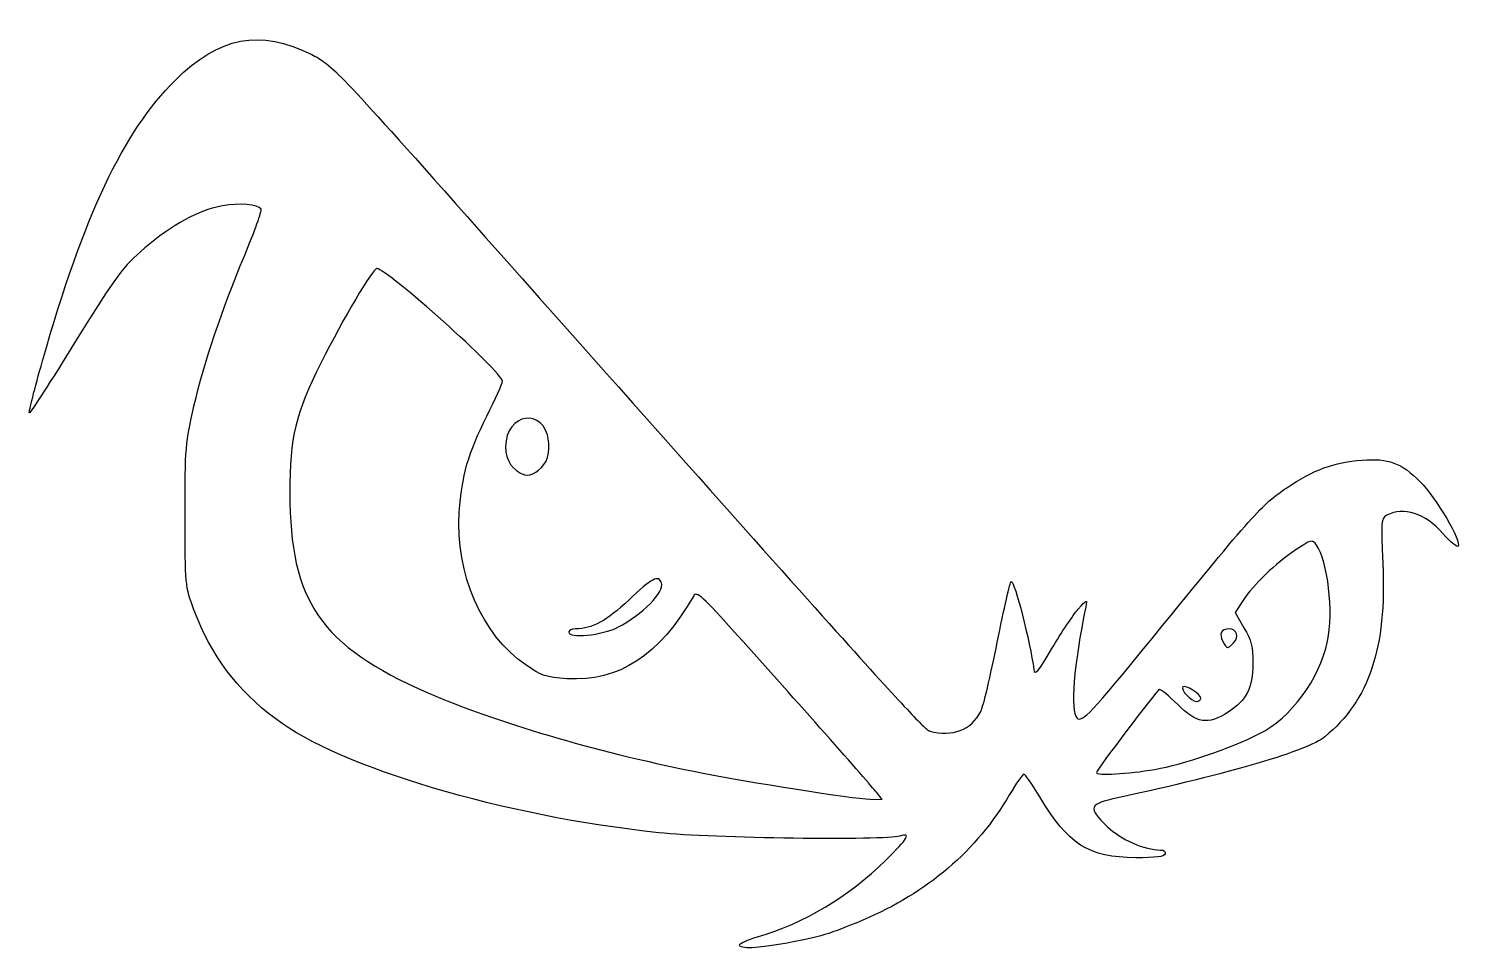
# Model space of a CAD drawing. Extents: x 8 to 128, y 35 to 112.
import ezdxf

# ---------------------------------------------------------------- set-up
doc = ezdxf.new("R2010")
doc.units = 0
doc.layers.get('0').update_dxf_attribs({"linetype": 'CONTINUOUS'})

msp = doc.modelspace()

# ---------------------------------------------------------------- linework, layer by layer
at = {"color": 7}
for points in [[(51.102974, 75.546934)], [(57.126079, 61.632486)], [(108.67549, 60.312477)], [(105.927506, 55.668513)], [(102.084778, 49.727792)], [(67.29834, 35.018337)]]:
    msp.add_lwpolyline(points, close=True, dxfattribs=at)
for points in [[(109.439025, 63.829787), (108.793068, 62.85684), (109.543099, 61.580829)], [(78.231606, 47.234136), (79.242997, 47.207943), (78.760772, 47.819003), (78.760772, 47.819006)]]:
    msp.add_lwpolyline(points, dxfattribs=at)
for points in [[(20.041032, 107.41856), (23.75593, 111.111191), (27.140389, 111.753462), (31.486367, 109.590543)], [(31.486367, 109.590543), (33.132321, 108.771377), (33.765392, 108.11116), (44.492675, 96.026518)], [(8.943487, 83.934919), (12.403617, 96.121215), (15.706075, 103.109585), (20.041032, 107.41856)], [(24.023019, 96.924156), (22.048789, 96.560907), (19.76082, 95.319996), (17.509793, 93.391617)], [(27.240794, 96.641618), (26.99558, 97.038382), (25.403557, 97.17817), (24.023019, 96.924156)], [(25.872666, 92.774677), (26.705584, 94.771326), (27.32124, 96.511451), (27.240794, 96.641618)], [(44.492675, 96.026518), (78.589566, 57.615227), (82.661011, 53.085847), (83.228535, 52.933822)], [(17.509793, 93.391617), (15.651386, 91.799585), (15.174144, 91.155856), (11.713169, 85.57283)], [(21.623489, 80.135439), (22.536159, 84.003642), (23.874784, 87.985402), (25.872666, 92.774677)], [(36.931925, 91.657945), (36.587599, 91.657945), (34.133467, 87.511181), (32.252772, 83.751539)], [(47.45459, 82.228764), (47.45459, 82.984314), (37.775094, 91.657945), (36.931925, 91.657945)], [(11.713169, 85.57283), (9.638851, 82.226674), (7.896017, 79.534573), (7.840206, 79.590384)], [(7.840206, 79.590384), (7.784395, 79.646198), (8.280872, 81.601236), (8.943487, 83.934919)], [(32.252772, 83.751539), (30.108086, 79.464167), (29.662533, 77.597955), (29.655447, 72.872529)], [(46.144926, 79.298083), (46.865241, 80.722086), (47.45459, 82.040894), (47.45459, 82.228764)], [(20.8782, 71.020445), (20.877407, 76.627778), (20.920804, 77.157231), (21.623489, 80.135439)], [(43.844051, 71.285029), (44.04102, 74.31569), (44.587708, 76.219595), (46.144926, 79.298083)], [(51.318081, 77.23545), (50.980316, 80.065499), (47.719173, 79.603677), (47.719173, 76.725796)], [(51.102974, 75.546934), (51.297351, 75.907593), (51.389875, 76.633885), (51.318081, 77.23545)], [(47.719173, 76.725796), (47.719173, 75.609802), (48.317161, 74.730464), (49.306673, 74.391382)], [(119.425635, 75.6256), (121.672268, 75.789123), (122.692181, 75.410933), (124.276101, 73.827013)], [(49.306673, 74.391382), (49.829704, 74.212154), (50.677546, 74.757566), (51.102974, 75.546934)], [(113.137622, 73.31656), (115.33102, 74.806887), (117.099472, 75.456285), (119.425635, 75.6256)], [(101.958756, 60.821591), (110.369085, 71.167448), (110.980585, 71.850941), (113.137622, 73.31656)], [(124.276101, 73.827013), (125.63144, 72.471674), (127.825878, 68.747137), (127.471011, 68.404417)], [(29.655447, 72.872529), (29.641901, 63.831197), (32.256362, 60.03113), (41.146973, 56.169917)], [(21.627064, 63.082945), (20.887008, 65.045892), (20.87892, 65.131609), (20.8782, 71.020445)], [(49.399351, 58.468263), (45.722998, 61.000264), (43.507782, 66.111038), (43.844051, 71.285029)], [(121.512327, 71.006748), (121.019808, 70.743159), (121.001502, 70.530122), (121.165623, 66.971852)], [(126.206483, 69.481269), (124.711058, 71.170681), (122.911418, 71.755516), (121.512327, 71.006748)], [(115.615728, 68.509348), (115.257424, 68.999359), (115.196932, 68.98459), (113.827338, 68.072725)], [(116.54042, 60.459787), (117.059223, 62.878888), (116.560925, 67.216726), (115.615728, 68.509348)], [(127.471011, 68.404417), (127.378695, 68.315263), (126.809659, 68.799848), (126.206483, 69.481269)], [(113.827338, 68.072725), (112.17897, 66.975252), (110.359211, 65.215778), (109.439025, 63.829787)], [(60.776689, 65.339068), (60.509306, 66.035857), (59.978528, 65.759063), (58.03451, 63.909059)], [(121.165623, 66.971852), (121.49201, 59.895489), (120.035622, 55.533062), (116.320364, 52.458485)], [(57.126079, 61.632486), (59.159172, 62.667436), (61.060928, 64.598352), (60.776689, 65.339068)], [(88.888522, 60.370966), (89.449899, 63.172242), (89.974595, 65.464195), (90.054509, 65.464195)], [(90.054509, 65.464195), (90.345252, 65.464195), (91.640041, 60.424454), (91.951963, 58.078695)], [(63.469734, 64.263328), (60.58631, 59.258451), (57.194974, 57.04286), (52.844904, 57.322032)], [(58.03451, 63.909059), (56.1999, 62.163172), (54.966301, 61.495445), (53.575455, 61.495445)], [(67.173901, 60.91645), (64.200754, 64.225768), (63.705764, 64.673014), (63.469734, 64.263328)], [(95.660043, 63.134401), (96.399752, 63.968289), (96.429436, 63.978107), (96.297917, 63.345409)], [(28.466489, 53.950423), (25.186191, 56.416268), (23.080394, 59.22809), (21.627064, 63.082945)], [(93.460557, 59.849943), (94.243578, 61.175371), (95.233347, 62.653378), (95.660043, 63.134401)], [(96.297917, 63.345409), (95.289047, 58.492001), (94.980749, 54.612196), (95.558158, 54.035865)], [(53.01084, 61.230862), (53.01084, 60.677682), (55.781639, 60.948096), (57.126079, 61.632486)], [(53.575455, 61.495445), (53.264917, 61.495445), (53.01084, 61.376383), (53.01084, 61.230862)], [(108.296064, 61.495445), (107.635352, 61.495445), (107.432861, 61.084981), (107.776664, 60.442581)], [(108.67549, 60.312477), (109.172915, 60.809899), (108.95303, 61.495445), (108.296064, 61.495445)], [(109.543099, 61.580829), (110.160361, 60.5307), (110.292613, 60.000383), (110.290208, 58.585029)], [(78.760772, 47.819006), (78.171241, 48.566044), (71.835859, 55.727365), (67.173901, 60.91645)], [(87.510247, 54.573495), (87.70692, 54.960827), (88.327143, 57.56969), (88.888522, 60.370966)], [(95.558158, 54.035865), (95.992749, 53.602088), (96.69585, 54.347494), (101.958756, 60.821591)], [(107.776664, 60.442581), (108.119823, 59.801382), (108.158759, 59.795746), (108.67549, 60.312477)], [(110.800171, 52.691281), (113.495172, 54.049581), (115.848789, 57.234825), (116.54042, 60.459787)], [(91.951963, 58.078695), (92.021081, 57.558898), (92.30178, 57.888468), (93.460557, 59.849943)], [(52.844904, 57.322032), (51.101326, 57.433927), (50.714137, 57.562734), (49.399351, 58.468263)], [(110.290208, 58.585029), (110.286715, 56.525044), (109.781022, 55.532081), (108.219936, 54.519854)], [(103.992741, 55.152533), (103.261239, 55.884035), (102.571116, 56.449582), (102.459134, 56.409304)], [(104.421567, 56.638116), (104.193792, 56.410341), (105.13056, 55.410029), (105.571639, 55.410029)], [(105.927506, 55.668513), (105.927506, 56.015064), (104.632384, 56.848933), (104.421567, 56.638116)], [(41.146973, 56.169917), (46.903439, 53.669869), (55.182032, 51.221883), (63.461881, 49.571378)], [(102.459134, 56.409304), (102.231648, 56.327482), (97.196256, 49.681858), (97.196256, 49.463449)], [(105.571639, 55.410029), (105.767365, 55.410029), (105.927506, 55.526347), (105.927506, 55.668513)], [(83.228535, 52.933822), (85.12769, 52.425092), (86.731165, 53.03914), (87.510247, 54.573495)], [(108.219936, 54.519854), (106.524811, 53.420714), (105.583704, 53.56157), (103.992741, 55.152533)], [(60.551465, 44.41689), (47.539894, 45.799827), (33.929206, 49.844026), (28.466489, 53.950423)], [(116.320364, 52.458485), (114.911344, 51.292445), (108.306944, 49.3453), (98.982194, 47.346751)], [(102.084778, 49.727792), (104.429814, 50.136732), (108.431314, 51.49736), (110.800171, 52.691281)], [(63.461881, 49.571378), (68.298065, 48.607334), (76.72996, 47.273025), (78.231606, 47.234136)], [(91.11556, 49.324612), (91.005803, 49.324612), (90.466511, 48.556013), (89.91713, 47.616615)], [(92.436789, 47.436558), (91.819868, 48.474987), (91.225314, 49.324612), (91.11556, 49.324612)], [(97.196256, 49.463449), (97.196256, 49.190206), (99.813644, 49.33174), (102.084778, 49.727792)], [(89.91713, 47.616615), (87.165431, 42.911429), (83.030071, 39.374747), (77.61709, 37.097264)], [(100.478918, 42.327954), (96.518958, 42.352825), (94.813287, 43.43632), (92.436789, 47.436558)], [(98.982194, 47.346751), (96.524845, 46.820071), (96.425665, 46.543743), (98.113527, 44.926488)], [(80.725944, 44.142231), (79.510046, 43.752212), (64.938741, 43.950588), (60.551465, 44.41689)], [(79.535319, 42.103358), (81.413101, 43.947805), (81.711191, 44.458266), (80.725944, 44.142231)], [(98.113527, 44.926488), (99.239607, 43.847512), (101.227223, 42.974612), (102.557993, 42.974612)], [(68.819694, 35.702486), (72.682436, 36.815437), (76.432182, 39.05531), (79.535319, 42.103358)], [(102.948362, 42.643883), (102.868899, 42.410946), (102.138723, 42.31753), (100.478918, 42.327954)], [(102.557993, 42.974612), (102.844333, 42.974612), (103.012565, 42.832081), (102.948362, 42.643883)], [(77.61709, 37.097264), (74.822315, 35.921376), (74.073684, 35.694234), (71.304007, 35.181794)], [(67.29834, 35.018337), (67.29834, 35.153531), (67.982949, 35.461398), (68.819694, 35.702486)], [(71.304007, 35.181794), (68.797599, 34.718064), (67.29834, 34.656887), (67.29834, 35.018337)]]:
    msp.add_open_spline(points, degree=3, dxfattribs=at)

doc.saveas('drawing.dxf')
